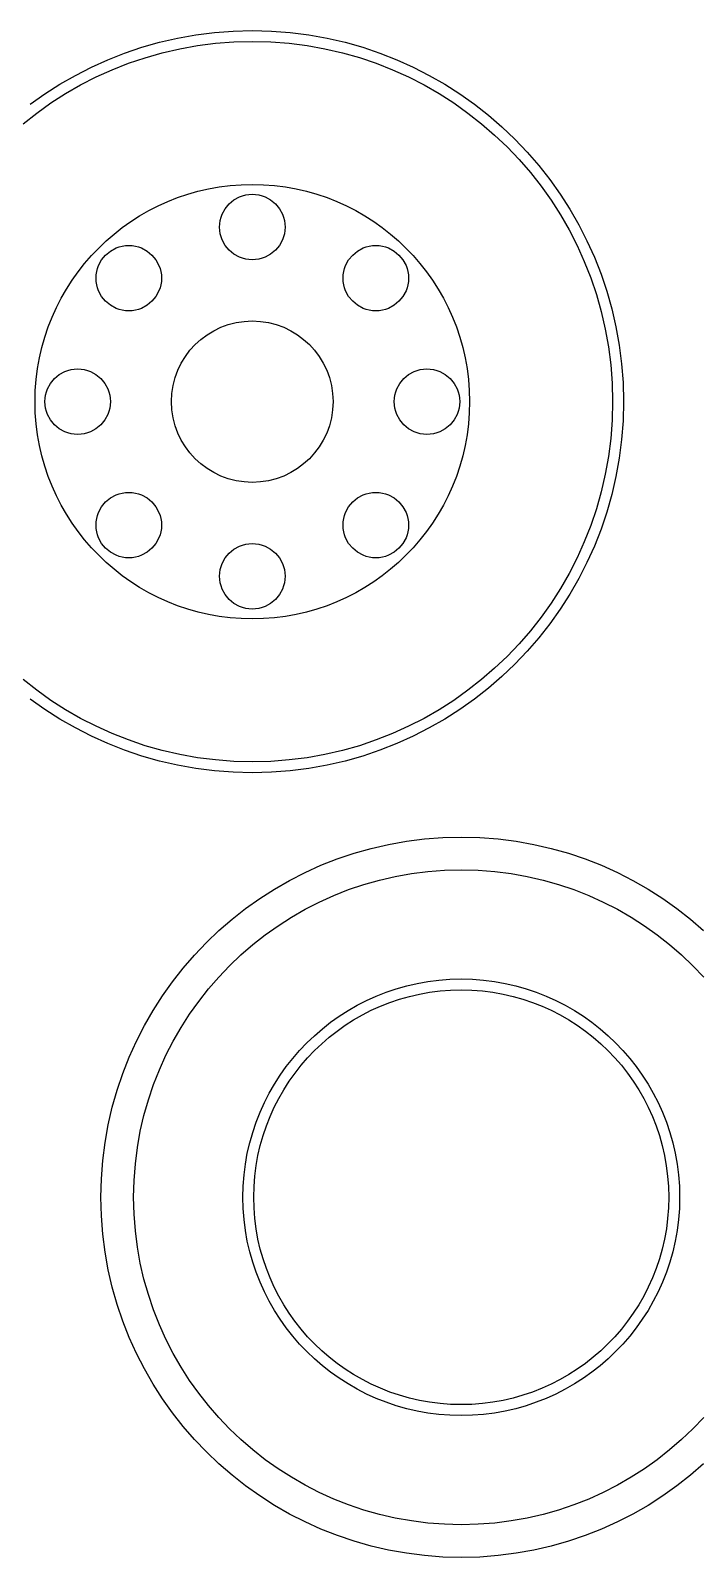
# Model space of a CAD drawing. Extents: x 9 to 509, y 40 to 335.
# Drawn here: x 164.2 to 199.9, y 129.1 to 210.9 of the extents above; entities that cross this region are included whole.
import ezdxf

# ---------------------------------------------------------------- set-up
doc = ezdxf.new("R2010")
doc.units = 0
doc.layers.get('0').update_dxf_attribs({"linetype": 'CONTINUOUS'})

msp = doc.modelspace()

# ---------------------------------------------------------------- linework, layer by layer
at = {"color": 7, "linetype": 'CONTINUOUS'}
for points in [[(164.177, 206.997), (164.96, 207.552), (165.767, 208.07), (166.6, 208.547), (167.457, 208.987), (168.34, 209.385), (169.242, 209.742), (170.167, 210.055), (171.112, 210.322), (172.075, 210.545), (173.055, 210.72), (174.05, 210.847), (175.06, 210.925), (176.085, 210.95), (176.085, 210.95), (176.085, 210.95), (177.11, 210.925), (178.12, 210.847), (179.115, 210.72), (180.095, 210.545), (181.057, 210.322), (182.002, 210.055), (182.927, 209.742), (183.83, 209.385), (184.712, 208.987), (185.57, 208.547), (186.402, 208.07), (187.21, 207.552), (187.992, 206.997), (188.742, 206.405), (189.465, 205.78), (190.157, 205.12), (190.815, 204.43), (191.44, 203.707), (192.032, 202.957), (192.587, 202.175), (193.105, 201.367), (193.582, 200.535), (194.022, 199.677), (194.42, 198.795), (194.777, 197.892), (195.09, 196.967), (195.357, 196.022), (195.58, 195.06), (195.755, 194.08), (195.882, 193.085), (195.96, 192.075), (195.985, 191.05), (195.985, 191.05), (195.985, 191.05)], [(163.797, 205.955), (164.527, 206.527), (165.285, 207.065), (166.07, 207.567), (166.877, 208.032), (167.71, 208.46), (168.567, 208.847), (169.442, 209.192), (170.34, 209.495), (171.257, 209.757), (172.192, 209.972), (173.142, 210.142), (174.11, 210.265), (175.09, 210.34), (176.085, 210.365), (176.085, 210.365), (176.085, 210.365), (177.08, 210.34), (178.06, 210.265), (179.027, 210.142), (179.977, 209.972), (180.912, 209.757), (181.827, 209.497), (182.725, 209.192), (183.602, 208.847), (184.46, 208.46), (185.292, 208.035), (186.1, 207.567), (186.885, 207.067), (187.642, 206.527), (188.37, 205.955), (189.072, 205.347), (189.742, 204.707), (190.382, 204.037), (190.99, 203.335), (191.562, 202.607), (192.1, 201.85), (192.602, 201.065), (193.067, 200.257), (193.495, 199.422), (193.882, 198.567), (194.227, 197.69), (194.53, 196.792), (194.792, 195.877), (195.007, 194.942), (195.177, 193.99), (195.3, 193.025), (195.375, 192.042), (195.4, 191.05), (195.4, 191.05), (195.4, 191.05)], [(187.732, 191.05), (187.717, 190.45), (187.672, 189.86), (187.597, 189.277), (187.495, 188.702), (187.365, 188.14), (187.21, 187.587), (187.025, 187.045), (186.817, 186.517), (186.585, 186), (186.327, 185.497), (186.045, 185.01), (185.742, 184.537), (185.417, 184.08), (185.072, 183.64), (184.707, 183.217), (184.32, 182.815), (183.917, 182.427), (183.492, 182.062), (183.052, 181.717), (182.597, 181.392), (182.125, 181.087), (181.637, 180.807), (181.135, 180.55), (180.617, 180.317), (180.09, 180.11), (179.547, 179.925), (178.995, 179.767), (178.432, 179.637), (177.857, 179.535), (177.275, 179.462), (176.682, 179.417), (176.085, 179.402), (176.085, 179.402), (176.085, 179.402), (175.485, 179.417), (174.895, 179.462), (174.312, 179.537), (173.737, 179.64), (173.175, 179.77), (172.622, 179.925), (172.08, 180.11), (171.552, 180.317), (171.035, 180.55), (170.532, 180.807), (170.045, 181.09), (169.572, 181.392), (169.115, 181.717), (168.675, 182.062), (168.252, 182.427), (167.85, 182.815), (167.462, 183.217), (167.097, 183.64), (166.752, 184.08), (166.427, 184.537), (166.122, 185.01), (165.842, 185.497), (165.585, 186), (165.352, 186.515), (165.145, 187.045), (164.96, 187.585), (164.802, 188.137), (164.672, 188.702), (164.57, 189.275), (164.497, 189.857), (164.452, 190.45), (164.437, 191.05), (164.437, 191.05), (164.452, 191.65), (164.497, 192.24), (164.572, 192.822), (164.675, 193.397), (164.805, 193.96), (164.96, 194.512), (165.145, 195.055), (165.352, 195.582), (165.585, 196.1), (165.842, 196.602), (166.125, 197.09), (166.427, 197.562), (166.752, 198.017), (167.097, 198.457), (167.462, 198.882), (167.85, 199.285), (168.252, 199.672), (168.675, 200.037), (169.115, 200.382), (169.572, 200.707), (170.045, 201.01), (170.532, 201.292), (171.035, 201.547), (171.55, 201.782), (172.08, 201.99), (172.62, 202.172), (173.172, 202.33), (173.737, 202.46), (174.31, 202.562), (174.892, 202.637), (175.485, 202.682), (176.085, 202.697), (176.085, 202.697), (176.085, 202.697), (176.685, 202.682), (177.275, 202.637), (177.857, 202.562), (178.432, 202.46), (178.995, 202.33), (179.547, 202.175), (180.09, 201.99), (180.617, 201.782), (181.135, 201.55), (181.637, 201.292), (182.125, 201.01), (182.597, 200.707), (183.052, 200.382), (183.492, 200.037), (183.917, 199.672), (184.32, 199.285), (184.707, 198.882), (185.072, 198.457), (185.417, 198.017), (185.742, 197.562), (186.045, 197.09), (186.327, 196.602), (186.582, 196.1), (186.817, 195.582), (187.025, 195.055), (187.207, 194.512), (187.365, 193.96), (187.495, 193.397), (187.597, 192.822), (187.672, 192.24), (187.717, 191.647), (187.732, 191.05), (187.732, 191.05), (187.732, 191.05)], [(177.84, 200.412), (177.83, 200.232), (177.805, 200.057), (177.76, 199.89), (177.702, 199.73), (177.54, 199.43), (177.327, 199.172), (177.067, 198.957), (176.767, 198.795), (176.607, 198.737), (176.44, 198.692), (176.265, 198.667), (176.085, 198.657), (176.085, 198.657), (176.085, 198.657), (175.905, 198.667), (175.73, 198.692), (175.562, 198.737), (175.402, 198.795), (175.102, 198.957), (174.845, 199.172), (174.63, 199.43), (174.467, 199.73), (174.41, 199.89), (174.365, 200.057), (174.34, 200.232), (174.33, 200.412), (174.33, 200.412), (174.34, 200.592), (174.365, 200.767), (174.41, 200.935), (174.467, 201.095), (174.63, 201.395), (174.845, 201.655), (175.102, 201.867), (175.402, 202.03), (175.562, 202.087), (175.73, 202.132), (175.905, 202.157), (176.085, 202.167), (176.085, 202.167), (176.265, 202.157), (176.44, 202.132), (176.607, 202.087), (176.767, 202.03), (177.067, 201.867), (177.327, 201.655), (177.54, 201.395), (177.702, 201.095), (177.76, 200.935), (177.805, 200.767), (177.83, 200.592), (177.84, 200.412), (177.84, 200.412), (177.84, 200.412)], [(171.22, 197.67), (171.21, 197.49), (171.185, 197.315), (171.14, 197.147), (171.082, 196.987), (170.92, 196.687), (170.707, 196.43), (170.447, 196.215), (170.147, 196.052), (169.987, 195.995), (169.82, 195.95), (169.645, 195.925), (169.465, 195.915), (169.465, 195.915), (169.465, 195.915), (169.285, 195.925), (169.11, 195.95), (168.942, 195.995), (168.78, 196.052), (168.482, 196.215), (168.222, 196.43), (168.007, 196.687), (167.845, 196.987), (167.787, 197.147), (167.742, 197.315), (167.717, 197.49), (167.707, 197.67), (167.707, 197.67), (167.707, 197.67), (167.717, 197.85), (167.742, 198.025), (167.787, 198.192), (167.845, 198.355), (168.007, 198.652), (168.222, 198.912), (168.482, 199.127), (168.78, 199.29), (168.942, 199.347), (169.11, 199.392), (169.285, 199.417), (169.465, 199.427), (169.465, 199.427), (169.465, 199.427), (169.645, 199.417), (169.82, 199.392), (169.987, 199.347), (170.147, 199.29), (170.447, 199.127), (170.707, 198.912), (170.92, 198.652), (171.082, 198.355), (171.14, 198.192), (171.185, 198.025), (171.21, 197.85), (171.22, 197.67), (171.22, 197.67), (171.22, 197.67)], [(184.462, 197.67), (184.452, 197.49), (184.427, 197.315), (184.382, 197.147), (184.325, 196.987), (184.162, 196.687), (183.947, 196.43), (183.687, 196.215), (183.39, 196.052), (183.227, 195.995), (183.06, 195.95), (182.885, 195.925), (182.705, 195.915), (182.705, 195.915), (182.705, 195.915), (182.525, 195.925), (182.35, 195.95), (182.182, 195.995), (182.022, 196.052), (181.722, 196.215), (181.465, 196.43), (181.25, 196.687), (181.087, 196.987), (181.03, 197.147), (180.985, 197.315), (180.96, 197.49), (180.95, 197.67), (180.95, 197.67), (180.95, 197.67), (180.96, 197.85), (180.985, 198.025), (181.03, 198.192), (181.087, 198.355), (181.25, 198.652), (181.465, 198.912), (181.722, 199.127), (182.022, 199.29), (182.182, 199.347), (182.35, 199.392), (182.525, 199.417), (182.705, 199.427), (182.705, 199.427), (182.885, 199.417), (183.06, 199.392), (183.227, 199.347), (183.39, 199.29), (183.687, 199.127), (183.947, 198.912), (184.162, 198.652), (184.325, 198.355), (184.382, 198.192), (184.427, 198.025), (184.452, 197.85), (184.462, 197.67), (184.462, 197.67), (184.462, 197.67)], [(180.412, 191.05), (180.39, 190.607), (180.325, 190.177), (180.217, 189.762), (180.072, 189.365), (179.89, 188.987), (179.672, 188.63), (179.425, 188.297), (179.145, 187.99), (178.837, 187.71), (178.505, 187.462), (178.147, 187.245), (177.77, 187.062), (177.372, 186.917), (176.957, 186.81), (176.527, 186.745), (176.085, 186.722), (176.085, 186.722), (176.085, 186.722), (175.642, 186.745), (175.212, 186.81), (174.797, 186.917), (174.4, 187.062), (174.022, 187.245), (173.665, 187.462), (173.332, 187.71), (173.025, 187.99), (172.745, 188.297), (172.497, 188.63), (172.28, 188.987), (172.097, 189.365), (171.952, 189.762), (171.845, 190.177), (171.78, 190.607), (171.757, 191.05), (171.757, 191.05), (171.757, 191.05), (171.78, 191.492), (171.845, 191.922), (171.952, 192.337), (172.097, 192.735), (172.28, 193.112), (172.497, 193.47), (172.745, 193.802), (173.025, 194.11), (173.332, 194.39), (173.665, 194.637), (174.022, 194.855), (174.4, 195.037), (174.797, 195.182), (175.212, 195.29), (175.642, 195.355), (176.085, 195.377), (176.085, 195.377), (176.085, 195.377), (176.527, 195.355), (176.957, 195.29), (177.372, 195.182), (177.77, 195.037), (178.147, 194.855), (178.505, 194.637), (178.837, 194.39), (179.145, 194.11), (179.425, 193.802), (179.672, 193.47), (179.89, 193.112), (180.072, 192.735), (180.217, 192.337), (180.325, 191.922), (180.39, 191.492), (180.412, 191.05), (180.412, 191.05), (180.412, 191.05)], [(168.477, 191.05), (168.467, 190.87), (168.442, 190.695), (168.397, 190.527), (168.34, 190.367), (168.177, 190.067), (167.965, 189.81), (167.705, 189.595), (167.405, 189.432), (167.245, 189.375), (167.077, 189.33), (166.902, 189.305), (166.722, 189.295), (166.722, 189.295), (166.722, 189.295), (166.542, 189.305), (166.367, 189.33), (166.2, 189.375), (166.037, 189.432), (165.74, 189.595), (165.48, 189.81), (165.265, 190.067), (165.102, 190.367), (165.045, 190.527), (165, 190.695), (164.975, 190.87), (164.965, 191.05), (164.965, 191.05), (164.965, 191.05), (164.975, 191.23), (165, 191.405), (165.045, 191.572), (165.102, 191.732), (165.265, 192.032), (165.48, 192.292), (165.74, 192.505), (166.037, 192.667), (166.2, 192.725), (166.367, 192.77), (166.542, 192.795), (166.722, 192.805), (166.722, 192.805), (166.722, 192.805), (166.902, 192.795), (167.077, 192.77), (167.245, 192.725), (167.405, 192.667), (167.705, 192.505), (167.965, 192.292), (168.177, 192.032), (168.34, 191.732), (168.397, 191.572), (168.442, 191.405), (168.467, 191.23), (168.477, 191.05), (168.477, 191.05), (168.477, 191.05)], [(187.205, 191.05), (187.195, 190.87), (187.17, 190.695), (187.125, 190.527), (187.067, 190.367), (186.905, 190.067), (186.69, 189.81), (186.43, 189.595), (186.132, 189.432), (185.97, 189.375), (185.802, 189.33), (185.627, 189.305), (185.447, 189.295), (185.447, 189.295), (185.447, 189.295), (185.267, 189.305), (185.092, 189.33), (184.925, 189.375), (184.765, 189.432), (184.465, 189.595), (184.207, 189.81), (183.992, 190.067), (183.83, 190.367), (183.772, 190.527), (183.727, 190.695), (183.702, 190.87), (183.692, 191.05), (183.692, 191.05), (183.692, 191.05), (183.702, 191.23), (183.727, 191.405), (183.772, 191.572), (183.83, 191.732), (183.992, 192.032), (184.207, 192.292), (184.465, 192.505), (184.765, 192.667), (184.925, 192.725), (185.092, 192.77), (185.267, 192.795), (185.447, 192.805), (185.447, 192.805), (185.447, 192.805), (185.627, 192.795), (185.802, 192.77), (185.97, 192.725), (186.132, 192.667), (186.43, 192.505), (186.69, 192.292), (186.905, 192.032), (187.067, 191.732), (187.125, 191.572), (187.17, 191.405), (187.195, 191.23), (187.205, 191.05), (187.205, 191.05), (187.205, 191.05)], [(195.4, 191.05), (195.375, 190.055), (195.3, 189.075), (195.177, 188.107), (195.007, 187.157), (194.792, 186.222), (194.532, 185.307), (194.227, 184.41), (193.882, 183.532), (193.495, 182.675), (193.07, 181.842), (192.602, 181.035), (192.102, 180.25), (191.562, 179.492), (190.99, 178.765), (190.382, 178.062), (189.742, 177.392), (189.072, 176.752), (188.37, 176.145), (187.642, 175.572), (186.885, 175.032), (186.1, 174.53), (185.292, 174.065), (184.457, 173.64), (183.602, 173.252), (182.725, 172.907), (181.827, 172.602), (180.912, 172.342), (179.977, 172.127), (179.025, 171.957), (178.06, 171.835), (177.077, 171.76), (176.085, 171.735), (176.085, 171.735), (176.085, 171.735), (175.09, 171.76), (174.11, 171.835), (173.142, 171.957), (172.192, 172.127), (171.257, 172.342), (170.342, 172.602), (169.445, 172.907), (168.567, 173.252), (167.71, 173.64), (166.877, 174.065), (166.07, 174.53), (165.285, 175.032), (164.527, 175.572), (163.8, 176.145)], [(195.985, 191.05), (195.96, 190.025), (195.882, 189.015), (195.755, 188.02), (195.58, 187.04), (195.357, 186.077), (195.09, 185.132), (194.777, 184.207), (194.42, 183.305), (194.022, 182.422), (193.582, 181.565), (193.105, 180.732), (192.587, 179.925), (192.032, 179.142), (191.44, 178.392), (190.815, 177.67), (190.155, 176.977), (189.465, 176.32), (188.742, 175.695), (187.992, 175.102), (187.21, 174.547), (186.402, 174.03), (185.57, 173.552), (184.712, 173.112), (183.83, 172.715), (182.927, 172.357), (182.002, 172.045), (181.057, 171.777), (180.095, 171.555), (179.115, 171.38), (178.12, 171.252), (177.11, 171.175), (176.085, 171.15), (176.085, 171.15), (176.085, 171.15), (175.06, 171.175), (174.05, 171.252), (173.055, 171.38), (172.075, 171.555), (171.112, 171.777), (170.167, 172.045), (169.242, 172.357), (168.34, 172.715), (167.457, 173.112), (166.6, 173.552), (165.767, 174.03), (164.96, 174.547), (164.177, 175.102)], [(171.22, 184.43), (171.21, 184.25), (171.185, 184.075), (171.14, 183.907), (171.082, 183.745), (170.92, 183.447), (170.707, 183.187), (170.447, 182.972), (170.147, 182.81), (169.987, 182.752), (169.82, 182.707), (169.645, 182.682), (169.465, 182.672), (169.465, 182.672), (169.465, 182.672), (169.285, 182.682), (169.11, 182.707), (168.942, 182.752), (168.78, 182.81), (168.482, 182.972), (168.222, 183.187), (168.007, 183.447), (167.845, 183.745), (167.787, 183.907), (167.742, 184.075), (167.717, 184.25), (167.707, 184.43), (167.707, 184.43), (167.707, 184.43), (167.717, 184.61), (167.742, 184.785), (167.787, 184.952), (167.845, 185.112), (168.007, 185.412), (168.222, 185.672), (168.482, 185.885), (168.78, 186.047), (168.942, 186.105), (169.11, 186.15), (169.285, 186.175), (169.465, 186.185), (169.465, 186.185), (169.645, 186.175), (169.82, 186.15), (169.987, 186.105), (170.147, 186.047), (170.447, 185.885), (170.707, 185.672), (170.92, 185.412), (171.082, 185.112), (171.14, 184.952), (171.185, 184.785), (171.21, 184.61), (171.22, 184.43), (171.22, 184.43), (171.22, 184.43)], [(184.462, 184.43), (184.452, 184.25), (184.427, 184.075), (184.382, 183.907), (184.325, 183.745), (184.162, 183.447), (183.947, 183.187), (183.687, 182.972), (183.39, 182.81), (183.227, 182.752), (183.06, 182.707), (182.885, 182.682), (182.705, 182.672), (182.705, 182.672), (182.705, 182.672), (182.525, 182.682), (182.35, 182.707), (182.182, 182.752), (182.022, 182.81), (181.722, 182.972), (181.465, 183.187), (181.25, 183.447), (181.087, 183.745), (181.03, 183.907), (180.985, 184.075), (180.96, 184.25), (180.95, 184.43), (180.95, 184.43), (180.95, 184.43), (180.96, 184.61), (180.985, 184.785), (181.03, 184.952), (181.087, 185.112), (181.25, 185.412), (181.465, 185.672), (181.722, 185.885), (182.022, 186.047), (182.182, 186.105), (182.35, 186.15), (182.525, 186.175), (182.705, 186.185), (182.705, 186.185), (182.705, 186.185), (182.885, 186.175), (183.06, 186.15), (183.227, 186.105), (183.39, 186.047), (183.687, 185.885), (183.947, 185.672), (184.162, 185.412), (184.325, 185.112), (184.382, 184.952), (184.427, 184.785), (184.452, 184.61), (184.462, 184.43), (184.462, 184.43), (184.462, 184.43)], [(177.84, 181.687), (177.83, 181.507), (177.805, 181.332), (177.76, 181.165), (177.702, 181.002), (177.54, 180.705), (177.327, 180.445), (177.067, 180.23), (176.767, 180.067), (176.607, 180.01), (176.44, 179.965), (176.265, 179.94), (176.085, 179.93), (176.085, 179.93), (176.085, 179.93), (175.905, 179.94), (175.73, 179.965), (175.562, 180.01), (175.402, 180.067), (175.102, 180.23), (174.845, 180.445), (174.63, 180.705), (174.467, 181.002), (174.41, 181.165), (174.365, 181.332), (174.34, 181.507), (174.33, 181.687), (174.33, 181.687), (174.33, 181.687), (174.34, 181.867), (174.365, 182.042), (174.41, 182.21), (174.467, 182.37), (174.63, 182.67), (174.845, 182.93), (175.102, 183.142), (175.402, 183.305), (175.562, 183.362), (175.73, 183.407), (175.905, 183.432), (176.085, 183.442), (176.085, 183.442), (176.085, 183.442), (176.265, 183.432), (176.44, 183.407), (176.607, 183.362), (176.767, 183.305), (177.067, 183.142), (177.327, 182.93), (177.54, 182.67), (177.702, 182.37), (177.76, 182.21), (177.805, 182.042), (177.83, 181.867), (177.84, 181.687), (177.84, 181.687), (177.84, 181.687)], [(200.272, 134.09), (199.57, 133.482), (198.842, 132.91), (198.085, 132.37), (197.3, 131.867), (196.492, 131.402), (195.657, 130.977), (194.802, 130.59), (193.925, 130.245), (193.027, 129.94), (192.112, 129.68), (191.177, 129.465), (190.225, 129.295), (189.26, 129.172), (188.277, 129.097), (187.285, 129.072), (187.285, 129.072), (187.285, 129.072), (186.29, 129.097), (185.31, 129.172), (184.342, 129.295), (183.392, 129.465), (182.457, 129.68), (181.542, 129.94), (180.645, 130.245), (179.767, 130.59), (178.91, 130.977), (178.077, 131.402), (177.27, 131.867), (176.485, 132.37), (175.727, 132.91), (175, 133.482), (174.297, 134.09), (173.627, 134.73), (172.987, 135.4), (172.38, 136.1), (171.807, 136.83), (171.267, 137.587), (170.765, 138.372), (170.3, 139.18), (169.875, 140.012), (169.487, 140.87), (169.142, 141.745), (168.837, 142.642), (168.577, 143.56), (168.362, 144.495), (168.192, 145.445), (168.07, 146.412), (167.995, 147.392), (167.97, 148.387), (167.97, 148.387), (167.97, 148.387), (167.995, 149.382), (168.07, 150.362), (168.192, 151.33), (168.362, 152.28), (168.577, 153.215), (168.837, 154.132), (169.142, 155.03), (169.487, 155.905), (169.875, 156.762), (170.3, 157.595), (170.765, 158.402), (171.267, 159.187), (171.807, 159.945), (172.38, 160.675), (172.987, 161.375), (173.627, 162.047), (174.297, 162.685), (174.997, 163.292), (175.727, 163.867), (176.485, 164.405), (177.27, 164.907), (178.077, 165.372), (178.91, 165.8), (179.767, 166.187), (180.642, 166.532), (181.54, 166.835), (182.457, 167.097), (183.392, 167.312), (184.342, 167.482), (185.31, 167.605), (186.29, 167.68), (187.285, 167.705), (187.285, 167.705), (187.285, 167.705), (188.28, 167.68), (189.26, 167.605), (190.227, 167.482), (191.177, 167.312), (192.112, 167.097), (193.027, 166.837), (193.925, 166.532), (194.802, 166.187), (195.66, 165.8), (196.492, 165.372), (197.3, 164.907), (198.085, 164.405), (198.842, 163.867), (199.57, 163.292), (200.272, 162.685)], [(200.282, 136.58), (199.702, 135.97), (199.092, 135.39), (198.455, 134.837), (197.79, 134.315), (197.102, 133.827), (196.39, 133.37), (195.655, 132.947), (194.897, 132.56), (194.12, 132.207), (193.322, 131.892), (192.505, 131.617), (191.672, 131.38), (190.822, 131.182), (189.957, 131.03), (189.08, 130.917), (188.187, 130.85), (187.285, 130.827), (187.285, 130.827), (187.285, 130.827), (186.382, 130.85), (185.49, 130.917), (184.61, 131.03), (183.745, 131.185), (182.897, 131.38), (182.062, 131.617), (181.247, 131.892), (180.45, 132.207), (179.672, 132.56), (178.915, 132.947), (178.18, 133.37), (177.467, 133.827), (176.78, 134.315), (176.115, 134.837), (175.477, 135.39), (174.867, 135.97), (174.287, 136.58), (173.735, 137.217), (173.212, 137.88), (172.725, 138.57), (172.267, 139.282), (171.845, 140.017), (171.457, 140.775), (171.105, 141.552), (170.79, 142.35), (170.515, 143.165), (170.277, 143.997), (170.08, 144.847), (169.927, 145.712), (169.815, 146.592), (169.747, 147.482), (169.725, 148.387), (169.725, 148.387), (169.725, 148.387), (169.747, 149.29), (169.815, 150.182), (169.927, 151.062), (170.082, 151.927), (170.277, 152.775), (170.515, 153.61), (170.79, 154.425), (171.105, 155.222), (171.457, 156), (171.845, 156.757), (172.267, 157.492), (172.725, 158.205), (173.212, 158.892), (173.735, 159.557), (174.287, 160.195), (174.867, 160.805), (175.477, 161.385), (176.115, 161.937), (176.777, 162.457), (177.467, 162.947), (178.18, 163.405), (178.915, 163.827), (179.672, 164.215), (180.45, 164.567), (181.247, 164.882), (182.062, 165.157), (182.895, 165.395), (183.745, 165.59), (184.61, 165.745), (185.49, 165.855), (186.38, 165.925), (187.285, 165.947), (187.285, 165.947), (188.187, 165.925), (189.08, 165.857), (189.96, 165.745), (190.825, 165.59), (191.672, 165.395), (192.507, 165.157), (193.322, 164.882), (194.12, 164.567), (194.897, 164.215), (195.655, 163.827), (196.39, 163.405), (197.102, 162.95), (197.79, 162.46), (198.455, 161.937), (199.092, 161.387), (199.702, 160.805), (200.282, 160.195)], [(198.992, 148.387), (198.977, 147.785), (198.932, 147.19), (198.857, 146.605), (198.755, 146.027), (198.625, 145.462), (198.465, 144.907), (198.282, 144.362), (198.072, 143.83), (197.837, 143.312), (197.58, 142.807), (197.297, 142.317), (196.992, 141.842), (196.667, 141.385), (196.32, 140.942), (195.95, 140.517), (195.562, 140.11), (195.157, 139.722), (194.732, 139.355), (194.29, 139.007), (193.83, 138.682), (193.355, 138.377), (192.865, 138.095), (192.36, 137.837), (191.842, 137.602), (191.31, 137.392), (190.765, 137.207), (190.21, 137.05), (189.645, 136.92), (189.067, 136.817), (188.482, 136.742), (187.887, 136.697), (187.285, 136.682), (187.285, 136.682), (187.285, 136.682), (186.682, 136.697), (186.087, 136.742), (185.502, 136.817), (184.925, 136.92), (184.36, 137.05), (183.805, 137.207), (183.26, 137.392), (182.727, 137.602), (182.21, 137.837), (181.705, 138.095), (181.215, 138.377), (180.74, 138.682), (180.282, 139.007), (179.84, 139.355), (179.415, 139.722), (179.007, 140.11), (178.62, 140.517), (178.252, 140.942), (177.905, 141.385), (177.58, 141.842), (177.275, 142.317), (176.992, 142.807), (176.735, 143.312), (176.5, 143.83), (176.29, 144.362), (176.105, 144.907), (175.947, 145.462), (175.817, 146.027), (175.715, 146.605), (175.64, 147.19), (175.595, 147.785), (175.58, 148.387), (175.58, 148.387), (175.58, 148.387), (175.595, 148.99), (175.64, 149.585), (175.715, 150.17), (175.817, 150.747), (175.947, 151.312), (176.105, 151.867), (176.29, 152.412), (176.5, 152.945), (176.735, 153.462), (176.992, 153.967), (177.275, 154.457), (177.58, 154.932), (177.905, 155.392), (178.252, 155.835), (178.62, 156.26), (179.007, 156.665), (179.415, 157.052), (179.84, 157.422), (180.282, 157.77), (180.74, 158.095), (181.215, 158.4), (181.705, 158.682), (182.21, 158.94), (182.727, 159.175), (183.26, 159.385), (183.805, 159.567), (184.36, 159.727), (184.925, 159.857), (185.502, 159.96), (186.087, 160.035), (186.682, 160.08), (187.285, 160.095), (187.285, 160.095), (187.285, 160.095), (187.887, 160.08), (188.482, 160.035), (189.067, 159.96), (189.645, 159.857), (190.21, 159.727), (190.765, 159.567), (191.31, 159.385), (191.842, 159.175), (192.36, 158.94), (192.865, 158.682), (193.355, 158.4), (193.83, 158.095), (194.29, 157.77), (194.732, 157.422), (195.157, 157.052), (195.562, 156.665), (195.95, 156.26), (196.32, 155.835), (196.667, 155.392), (196.992, 154.932), (197.297, 154.457), (197.58, 153.967), (197.837, 153.462), (198.072, 152.945), (198.282, 152.412), (198.465, 151.867), (198.625, 151.312), (198.755, 150.747), (198.857, 150.17), (198.932, 149.585), (198.977, 148.99), (198.992, 148.387), (198.992, 148.387), (198.992, 148.387)], [(198.407, 148.387), (198.392, 147.815), (198.35, 147.25), (198.28, 146.695), (198.182, 146.147), (198.057, 145.61), (197.907, 145.082), (197.732, 144.565), (197.532, 144.06), (197.31, 143.567), (197.065, 143.087), (196.797, 142.622), (196.507, 142.17), (196.197, 141.735), (195.867, 141.315), (195.517, 140.91), (195.15, 140.525), (194.762, 140.157), (194.36, 139.807), (193.94, 139.477), (193.502, 139.167), (193.052, 138.877), (192.587, 138.61), (192.107, 138.365), (191.615, 138.142), (191.11, 137.942), (190.592, 137.767), (190.065, 137.617), (189.525, 137.492), (188.977, 137.395), (188.422, 137.325), (187.857, 137.282), (187.285, 137.267), (187.285, 137.267), (187.285, 137.267), (186.712, 137.282), (186.147, 137.325), (185.592, 137.395), (185.042, 137.492), (184.505, 137.617), (183.977, 137.767), (183.46, 137.942), (182.955, 138.142), (182.462, 138.365), (181.985, 138.61), (181.517, 138.877), (181.067, 139.167), (180.63, 139.477), (180.21, 139.807), (179.807, 140.157), (179.422, 140.525), (179.052, 140.91), (178.705, 141.315), (178.372, 141.735), (178.062, 142.17), (177.775, 142.622), (177.507, 143.087), (177.26, 143.567), (177.037, 144.06), (176.84, 144.565), (176.665, 145.082), (176.515, 145.61), (176.39, 146.147), (176.292, 146.695), (176.222, 147.25), (176.177, 147.815), (176.165, 148.387), (176.165, 148.387), (176.165, 148.387), (176.18, 148.96), (176.222, 149.525), (176.292, 150.082), (176.39, 150.63), (176.515, 151.167), (176.665, 151.695), (176.84, 152.212), (177.037, 152.717), (177.262, 153.21), (177.507, 153.69), (177.775, 154.155), (178.065, 154.605), (178.375, 155.042), (178.705, 155.462), (179.052, 155.865), (179.422, 156.252), (179.807, 156.62), (180.21, 156.97), (180.63, 157.3), (181.067, 157.61), (181.517, 157.9), (181.985, 158.167), (182.462, 158.412), (182.955, 158.635), (183.46, 158.835), (183.977, 159.01), (184.505, 159.16), (185.042, 159.282), (185.59, 159.38), (186.147, 159.452), (186.712, 159.495), (187.285, 159.51), (187.285, 159.51), (187.285, 159.51), (187.857, 159.495), (188.422, 159.452), (188.98, 159.382), (189.527, 159.285), (190.065, 159.16), (190.592, 159.01), (191.11, 158.835), (191.615, 158.635), (192.107, 158.412), (192.587, 158.167), (193.052, 157.9), (193.502, 157.61), (193.94, 157.3), (194.36, 156.97), (194.762, 156.62), (195.15, 156.252), (195.517, 155.865), (195.867, 155.462), (196.197, 155.042), (196.507, 154.605), (196.797, 154.155), (197.065, 153.69), (197.31, 153.21), (197.532, 152.717), (197.732, 152.212), (197.907, 151.695), (198.057, 151.167), (198.18, 150.627), (198.277, 150.08), (198.35, 149.525), (198.392, 148.96), (198.407, 148.387), (198.407, 148.387), (198.407, 148.387)]]:
    msp.add_lwpolyline(points, dxfattribs=at)

doc.saveas('drawing.dxf')
